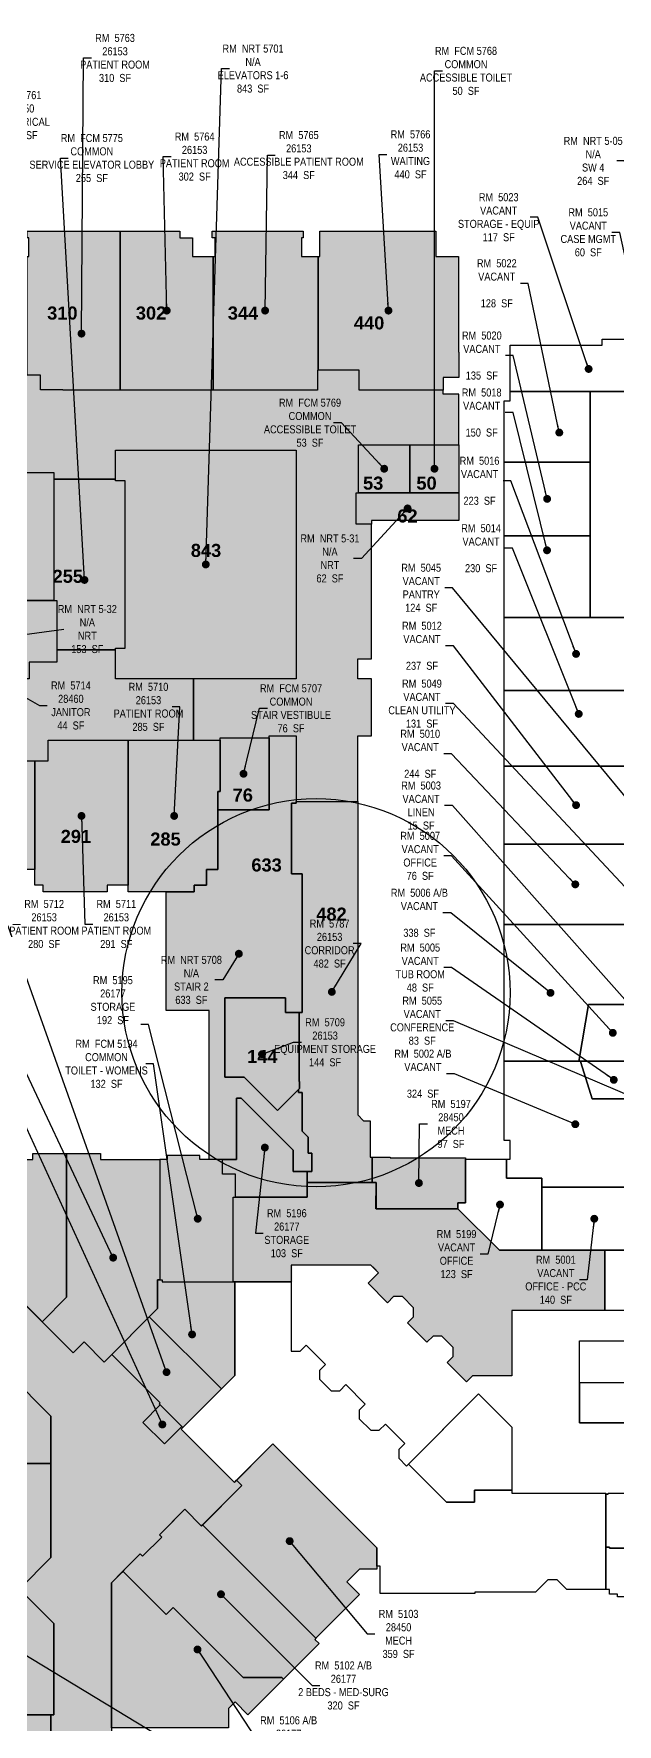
# Model space of a CAD drawing. Header units: inches. Extents: x -457 to 5277, y -65 to 4598.
# Drawn here: x 1538 to 2559, y 1638 to 4596 of the extents above; entities that cross this region are included whole.
import ezdxf

# ---------------------------------------------------------------- set-up
doc = ezdxf.new("R2010")
doc.units = ezdxf.units.IN
doc.header["$LTSCALE"] = 48
doc.header["$MEASUREMENT"] = 0
doc.layers.get('Defpoints').update_dxf_attribs({"color": 31})
for name, color, linetype in [('0-LABEL', 3, 'Continuous'), ('1-NRT', 200, 'Continuous'), ('1-NRT-PTN', 253, 'Continuous'), ('3-FCM', 190, 'Continuous'), ('3-FCM-PTN', 9, 'Continuous'), ('4-OCC', 6, 'Continuous'), ('4-OCC-PTN', 95, 'Continuous'), ('4-VACANT', 60, 'Continuous')]:
    doc.layers.add(name, color=color, linetype=linetype)
doc.styles.add('AE-101i$0$Arial_B', font='arialbd.ttf', dxfattribs={"height": 9.132806})
doc.styles.add('ArialN', font='ARIALN.TTF')
doc.dimstyles.new('AB-220', dxfattribs={"dimscale": 220, "dimtxt": 0.070312, "dimasz": 0.0625, "dimexe": 0.0625, "dimexo": 0.125, "dimgap": 0.1875, "dimtad": 0, "dimdec": 4, "dimrnd": 0.0625, "dimzin": 0, "dimdsep": 46, "dimlunit": 4, "dimtxsty": 'ArialN', "dimblk": 'ARCHTICK', "dimcen": 0.0625, "dimclrd": 256, "dimclre": 256, "dimclrt": 256, "dimadec": 0, "dimazin": 0, "dimtfac": 1, "dimtdec": 4, "dimtofl": 0, "dimtmove": 2, "dimatfit": 3, "dimldrblk": 'DOT', "dimfxl": 0, "dimfrac": 2, "dimtolj": 1, "dimtzin": 0, "dimlwd": -1, "dimlwe": -1, "dimarcsym": 0})

# ---------------------------------------------------------------- blocks, each defined once
blk = doc.blocks.new('_ArchTick')
at = {"const_width": 0.15}
blk.add_lwpolyline([(-0.5, -0.5), (0.5, 0.5)], dxfattribs=at)
blk = doc.blocks.new('_Dot')
at = {"lineweight": -2}
blk.add_line((-0.5, 0), (-1, 0), dxfattribs=at)
at = {"const_width": 0.5}
blk.add_lwpolyline([(-0.25, 0, 1), (0.25, 0, 1)], format="xyb", close=True, dxfattribs=at)

msp = doc.modelspace()

# ---------------------------------------------------------------- hatches: boundary and pattern name
at = {"layer": '1-NRT-PTN'}
h = msp.add_hatch(color=256, dxfattribs=at)
h.dxf.hatch_style = 1
h.paths.add_polyline_path([(1997.6, 3867.1), (1997.6, 3467.1), (1681.2, 3467.1), (1681.2, 3520.5), (1698.6, 3520.5), (1698.6, 3813.7), (1681.2, 3813.7), (1681.2, 3867.1)])
h = msp.add_hatch(color=256, dxfattribs=at)
h.dxf.hatch_style = 1
h.paths.add_polyline_path([(2282.5, 3792.6), (2282.5, 3743.8), (2129.7, 3743.8), (2129.7, 3737.8), (2102.8, 3737.8), (2102.8, 3792.6)])
h = msp.add_hatch(color=256, dxfattribs=at)
h.dxf.hatch_style = 1
h.paths.add_polyline_path([(1578.6, 3604.1), (1578.6, 3496.1), (1530.1, 3496.1), (1530.1, 3467.1), (1499.1, 3467.1), (1499.1, 3496.1), (1403.3, 3496.1), (1403.3, 3570.7), (1335.6, 3570.7), (1335.6, 3604.1)])
h = msp.add_hatch(color=256, dxfattribs=at)
h.dxf.hatch_style = 1
h.paths.add_polyline_path([(1872.5, 2908.8), (1872.5, 2770), (1906.5, 2770), (1964.8, 2711.7), (2001.7, 2748.6), (2001.7, 2743), (2008.1, 2743), (2008.1, 2675.8), (2018.8, 2665.1), (2018.8, 2637.1), (2024.8, 2637.1), (2024.8, 2604.8), (1992.5, 2604.8), (1992.5, 2642.1), (1901.3, 2733.3), (1893.3, 2733.3), (1893.3, 2626.2), (1845.6, 2626.2), (1845.6, 2638.2), (1845.6, 2638.2), (1845.6, 2877.3), (1845.6, 2886.8), (1769.8, 2886.8), (1769.8, 3094.3), (1818.8, 3094.3), (1818.8, 3105.7), (1840.5, 3105.7), (1840.5, 3133.2), (1860.5, 3133.2), (1860.5, 3237.7), (1950.6, 3237.7), (1950.6, 3367.1), (1997.6, 3367.1), (1997.6, 3249.6), (1989.2, 3249.6), (1989.2, 3125.6), (2008.1, 3125.6), (2008.1, 2883.3), (1979, 2883.3), (1979, 2908.8)])
at = {"layer": '3-FCM-PTN'}
h = msp.add_hatch(color=256, dxfattribs=at)
h.dxf.hatch_style = 1
edge = h.paths.add_edge_path()
edge.add_arc((865.4, 3662.1), 265.3, 346.8175, 355.9138)
edge.add_line((1130, 3643.2), (1130, 3643.2))
edge.add_line((1130, 3643.2), (1129.1, 3643.3))
edge.add_line((1129.1, 3643.3), (1129.1, 3690.8))
edge.add_line((1129.1, 3690.8), (1130, 3690.9))
edge.add_arc((844.3, 3669.4), 286.5, 4.3007, 15.1537)
edge.add_arc((830.6, 3667.1), 300.4, 14.9027, 16.1646)
edge.add_line((1119.1, 3750.7), (1119.1, 3840))
edge.add_line((1119.1, 3840), (1143.2, 3840))
edge.add_line((1143.2, 3840), (1143.2, 3859.8))
edge.add_line((1143.2, 3859.8), (1223.1, 3859.8))
edge.add_line((1223.1, 3859.8), (1223.1, 3867.1))
edge.add_line((1223.1, 3867.1), (1332.1, 3867.1))
edge.add_line((1332.1, 3867.1), (1332.1, 3862.2))
edge.add_line((1332.1, 3862.2), (1421.3, 3862.2))
edge.add_line((1421.3, 3862.2), (1421.3, 3861))
edge.add_line((1421.3, 3861), (1499.8, 3861))
edge.add_line((1499.8, 3861), (1499.8, 3828))
edge.add_line((1499.8, 3828), (1573.7, 3828))
edge.add_line((1573.7, 3828), (1573.7, 3816.1))
edge.add_line((1573.7, 3816.1), (1681.2, 3816.1))
edge.add_line((1681.2, 3816.1), (1681.2, 3867.1))
edge.add_line((1681.2, 3867.1), (1997.6, 3867.1))
edge.add_line((1997.6, 3867.1), (1997.6, 3467.1))
edge.add_line((1997.6, 3467.1), (1817.8, 3467.1))
edge.add_line((1817.8, 3467.1), (1817.8, 3359.6))
edge.add_line((1817.8, 3359.6), (1864.8, 3359.6))
edge.add_line((1864.8, 3359.6), (1864.8, 3364))
edge.add_line((1864.8, 3364), (1950.6, 3364))
edge.add_line((1950.6, 3364), (1950.6, 3367.1))
edge.add_line((1950.6, 3367.1), (1997.6, 3367.1))
edge.add_line((1997.6, 3367.1), (1997.6, 3252.6))
edge.add_line((1997.6, 3252.6), (2105.3, 3252.6))
edge.add_line((2105.3, 3252.6), (2105.3, 3367.1))
edge.add_line((2105.3, 3367.1), (2129.7, 3367.1))
edge.add_line((2129.7, 3367.1), (2129.7, 3466.8))
edge.add_line((2129.7, 3466.8), (2105.3, 3466.8))
edge.add_line((2105.3, 3466.8), (2105.3, 3502.2))
edge.add_line((2105.3, 3502.2), (2129.7, 3502.2))
edge.add_line((2129.7, 3502.2), (2129.7, 3737.8))
edge.add_line((2129.7, 3737.8), (2102.8, 3737.8))
edge.add_line((2102.8, 3737.8), (2102.8, 3792.6))
edge.add_line((2102.8, 3792.6), (2106.6, 3792.6))
edge.add_line((2106.6, 3792.6), (2106.6, 3876.6))
edge.add_line((2106.6, 3876.6), (2282.5, 3876.6))
edge.add_line((2282.5, 3876.6), (2282.5, 3965.1))
edge.add_line((2282.5, 3965.1), (2254.6, 3965.1))
edge.add_line((2254.6, 3965.1), (2254.6, 3972.3))
edge.add_line((2254.6, 3972.3), (2107.7, 3972.3))
edge.add_line((2107.7, 3972.3), (2107.7, 4007))
edge.add_line((2107.7, 4007), (2035.2, 4007))
edge.add_line((2035.2, 4007), (2035.2, 3972.3))
edge.add_line((2035.2, 3972.3), (1626.2, 3972.3))
edge.add_line((1626.2, 3972.3), (1589.5, 3972.3))
edge.add_line((1589.5, 3972.3), (1589.5, 3972.6))
edge.add_line((1589.5, 3972.6), (1550, 3972.6))
edge.add_line((1550, 3972.6), (1550, 3998.1))
edge.add_line((1550, 3998.1), (1508.5, 3998.1))
edge.add_line((1508.5, 3998.1), (1508.5, 3972.6))
edge.add_line((1508.5, 3972.6), (1299.3, 3972.6))
edge.add_line((1299.3, 3972.6), (1224, 3972.6))
edge.add_line((1224, 3972.6), (1224, 4008.6))
edge.add_line((1224, 4008.6), (1177.3, 4008.6))
edge.add_line((1177.3, 4008.6), (1177.3, 3972.6))
edge.add_line((1177.3, 3972.6), (1137.8, 3972.6))
edge.add_line((1137.8, 3972.6), (1137.8, 3972.3))
edge.add_line((1137.8, 3972.3), (937.5, 3972.3))
edge.add_line((937.5, 3972.3), (937.5, 3972.6))
edge.add_line((937.5, 3972.6), (828.5, 3972.6))
edge.add_line((828.5, 3972.6), (796, 3966.8))
edge.add_line((796, 3966.8), (794.2, 3966.5))
edge.add_line((794.2, 3966.5), (794.4, 3965.4))
edge.add_line((794.4, 3965.4), (790.4, 3964.6))
edge.add_line((790.4, 3964.6), (739.9, 3954.5))
edge.add_line((739.9, 3954.5), (737, 3953.9))
edge.add_line((737, 3953.9), (734, 3953.2))
edge.add_line((734, 3953.2), (731, 3952.4))
edge.add_line((731, 3952.4), (727.7, 3951.4))
edge.add_line((727.7, 3951.4), (678.8, 3936.8))
edge.add_line((678.8, 3936.8), (674.8, 3935.6))
edge.add_line((674.8, 3935.6), (674.4, 3936.8))
edge.add_line((674.4, 3936.8), (670.8, 3936))
edge.add_line((670.8, 3936), (663.8, 3932.6))
edge.add_arc((-3126.9, 11874.6), 8800.2, 295.37872, 295.5149, ccw=False)
edge.add_line((644.9, 3923.6), (639, 3920.8))
edge.add_arc((898.8, 3296.6), 676.1, 112.5939, 115.9887)
edge.add_line((602.5, 3904.3), (651.6, 3803.3))
edge.add_arc((811.9, 3474.7), 365.6, 115.62, 116.0015, ccw=False)
edge.add_arc((896.6, 3301.1), 558.7, 110.3623, 115.7517, ccw=False)
edge.add_line((702.2, 3824.9), (701.7, 3826.1))
edge.add_line((701.7, 3826.1), (705.4, 3827.3))
edge.add_line((705.4, 3827.3), (742.5, 3839.3))
edge.add_line((742.5, 3839.3), (746.2, 3840.5))
edge.add_line((746.2, 3840.5), (750.7, 3840.4))
edge.add_arc((909.1, 3250.8), 610.6, 100.7421, 105.0366, ccw=False)
edge.add_line((795.3, 3850.6), (793.7, 3857.7))
edge.add_arc((829.2, 3664.7), 196.1, 43.5973, 100.4107, ccw=False)
edge.add_arc((829.3, 3664.9), 196, 28.9694, 43.591, ccw=False)
edge.add_arc((802.6, 3647.9), 227.6, 13.066, 29.4666, ccw=False)
edge.add_line((1024.3, 3699.3), (1026.9, 3666))
edge.add_line((1026.9, 3666), (1023.9, 3632.8))
edge.add_line((1023.9, 3632.8), (1015.3, 3600.5))
edge.add_line((1015.3, 3600.5), (1001.4, 3570.2))
edge.add_line((1001.4, 3570.2), (982.5, 3542.7))
edge.add_line((982.5, 3542.7), (959.3, 3518.8))
edge.add_line((959.3, 3518.8), (932.3, 3499.1))
edge.add_line((932.3, 3499.1), (902.4, 3484.3))
edge.add_line((902.4, 3484.3), (870, 3474.6))
edge.add_line((870, 3474.6), (870, 3477.8))
edge.add_line((870, 3477.8), (866.3, 3477.8))
edge.add_line((866.3, 3477.8), (866.3, 3359.8))
edge.add_line((866.3, 3359.8), (880.1, 3359.8))
edge.add_line((880.1, 3359.8), (880.1, 3353.2))
edge.add_line((880.1, 3353.2), (920.5, 3353.2))
edge.add_line((920.5, 3353.2), (920.5, 3359.8))
edge.add_line((920.5, 3359.8), (1156.2, 3359.8))
edge.add_line((1156.2, 3359.8), (1156.2, 3359.6))
edge.add_line((1156.2, 3359.6), (1191.2, 3359.6))
edge.add_line((1191.2, 3359.6), (1191.2, 3323.6))
edge.add_line((1191.2, 3323.6), (1237.8, 3323.6))
edge.add_line((1237.8, 3323.6), (1237.8, 3359.6))
edge.add_line((1237.8, 3359.6), (1277.3, 3359.6))
edge.add_line((1277.3, 3359.6), (1277.3, 3359.8))
edge.add_line((1277.3, 3359.8), (1477.4, 3359.8))
edge.add_line((1477.4, 3359.8), (1477.4, 3359.6))
edge.add_line((1477.4, 3359.6), (1516.9, 3359.6))
edge.add_line((1516.9, 3359.6), (1516.9, 3323.6))
edge.add_line((1516.9, 3323.6), (1563.5, 3323.6))
edge.add_line((1563.5, 3323.6), (1563.5, 3359.6))
edge.add_line((1563.5, 3359.6), (1603, 3359.6))
edge.add_line((1603, 3359.6), (1603, 3359.8))
edge.add_line((1603, 3359.8), (1817.8, 3359.6))
edge.add_line((1817.8, 3359.6), (1817.8, 3467.1))
edge.add_line((1817.8, 3467.1), (1681.2, 3467.1))
edge.add_line((1681.2, 3467.1), (1681.2, 3518))
edge.add_line((1681.2, 3518), (1578.6, 3518))
edge.add_line((1578.6, 3518), (1578.6, 3496.1))
edge.add_line((1578.6, 3496.1), (1530.1, 3496.1))
edge.add_line((1530.1, 3496.1), (1530.1, 3467.1))
edge.add_line((1530.1, 3467.1), (1499.1, 3467.1))
edge.add_line((1499.1, 3467.1), (1499.1, 3496.1))
edge.add_line((1499.1, 3496.1), (1403.3, 3496.1))
edge.add_line((1403.3, 3496.1), (1403.3, 3472.2))
edge.add_line((1403.3, 3472.2), (1339.3, 3472.2))
edge.add_line((1339.3, 3472.2), (1257, 3472.2))
edge.add_line((1257, 3472.2), (1257, 3474.3))
edge.add_line((1257, 3474.3), (1143.1, 3474.3))
edge.add_line((1143.1, 3474.3), (1143.1, 3498.3))
edge.add_line((1143.1, 3498.3), (1092.1, 3521.2))
edge.add_arc((866.8, 3656.1), 262.6, 329.082, 348.0237)
h = msp.add_hatch(color=256, dxfattribs=at)
h.dxf.hatch_style = 1
h.paths.add_polyline_path([(2282.5, 3876.6), (2282.5, 3792.6), (2196.7, 3792.6), (2196.7, 3876.6)])
h.paths.add_polyline_path([(2196.7, 3876.6), (2196.7, 3792.6), (2106.6, 3792.6), (2106.6, 3876.6)])
h = msp.add_hatch(color=256, dxfattribs=at)
h.dxf.hatch_style = 1
h.paths.add_polyline_path([(1681.2, 3816.1), (1573.7, 3816.1), (1573.7, 3604.1), (1578.6, 3604.1), (1578.6, 3518), (1681.2, 3518), (1681.2, 3520.5), (1698.6, 3520.5), (1698.6, 3813.7), (1681.2, 3813.7)])
h = msp.add_hatch(color=256, dxfattribs=at)
h.dxf.hatch_style = 1
h.paths.add_polyline_path([(1950.6, 3364), (1950.6, 3237.7), (1860.5, 3237.7), (1860.5, 3270), (1864.8, 3270), (1864.8, 3364)])
for points in [[(2128.3, 2441.3), (1990.7, 2440.9), (1990.7, 2411.8), (1887.6, 2411.8), (1887.6, 2560.3), (2016.8, 2560.3), (2016.8, 2585.8), (2133.8, 2585.8), (2137.3, 2585.8), (2137.3, 2539.8), (2143.6, 2539.8), (2280.8, 2539.8), (2353.3, 2467.4), (2537.6, 2467.4), (2537.6, 2362), (2375.1, 2362), (2375.1, 2247.5), (2306.4, 2247.5), (2295.8, 2236.9), (2261.8, 2270.8), (2272.4, 2281.4), (2272.4, 2297.2), (2252.8, 2316.8), (2237.1, 2316.8), (2226.5, 2306.2), (2192.5, 2340.1), (2203.1, 2350.7), (2203.1, 2366.4), (2183.6, 2386), (2167.8, 2386), (2157.2, 2375.4), (2123.3, 2409.4), (2141.7, 2427.9), (2135.1, 2434.5)], [(1890.1, 2412), (1890.1, 2247.8), (1866.9, 2224.5), (1740.6, 2350.8), (1755.1, 2365.3), (1755.1, 2415.2), (1762.9, 2415.2), (1762.9, 2412)], [(1740.6, 2350.8), (1866.9, 2224.5), (1799.3, 2156.9), (1757.9, 2198.3), (1759.6, 2200.1), (1674.7, 2285)]]:
    msp.add_hatch(color=256, dxfattribs=at).paths.add_polyline_path(points)
at = {"layer": '4-OCC-PTN'}
h = msp.add_hatch(color=163, dxfattribs=at)
h.dxf.hatch_style = 1
h.paths.add_polyline_path([(1689.6, 4250.3), (1689.6, 3972.3), (1589.5, 3972.3), (1589.5, 3972.6), (1550, 3972.6), (1550, 3998.1), (1526.6, 3998.1), (1526.6, 4206), (1529.7, 4206), (1529.7, 4238.5), (1526.6, 4238.5), (1526.6, 4250.3)])
h = msp.add_hatch(color=163, dxfattribs=at)
h.dxf.hatch_style = 1
h.paths.add_polyline_path([(1852.6, 3972.3), (1689.6, 3972.3), (1689.6, 4250.3), (1794.1, 4250.3), (1794.1, 4238.6), (1816, 4238.6), (1816, 4206), (1852.6, 4206)])
h = msp.add_hatch(color=163, dxfattribs=at)
h.dxf.hatch_style = 1
h.paths.add_polyline_path([(2035.8, 4206), (2035.8, 4007), (2035.2, 4007), (2035.2, 3972.3), (1855.7, 3972.3), (1852.6, 3972.3), (1852.6, 4206), (1855.7, 4206), (1855.7, 4238.5), (1850.6, 4238.5), (1850.6, 4250.3), (2010.1, 4250.3), (2010.1, 4238.5), (2007, 4238.5), (2007, 4206)])
h = msp.add_hatch(color=163, dxfattribs=at)
h.dxf.hatch_style = 1
h.paths.add_polyline_path([(2281.6, 4205.7), (2281.6, 4038.6), (2282.5, 4038.6), (2282.5, 3994.1), (2254.6, 3994.1), (2254.6, 3972.3), (2107.7, 3972.3), (2107.7, 4007), (2035.8, 4007), (2035.8, 4206), (2038.8, 4206), (2038.8, 4250.3), (2242.1, 4250.3), (2242.1, 4205.7)])
h = msp.add_hatch(color=55, dxfattribs=at)
h.dxf.hatch_style = 1
h.paths.add_polyline_path([(1573.7, 3828), (1573.7, 3604.1), (1426, 3604.1), (1426, 3861), (1499.8, 3861), (1499.8, 3828)])
h = msp.add_hatch(color=163, dxfattribs=at)
h.dxf.hatch_style = 1
h.paths.add_polyline_path([(1516.9, 3359.6), (1516.9, 3323.6), (1540.2, 3323.6), (1540.2, 3133.2), (1496.2, 3133.2), (1496.2, 3094.3), (1387.9, 3094.3), (1387.9, 3105.7), (1378.1, 3105.7), (1378.1, 3359.8), (1477.4, 3359.8), (1477.4, 3359.6)])
h = msp.add_hatch(color=163, dxfattribs=at)
h.dxf.hatch_style = 1
h.paths.add_polyline_path([(1703.5, 3359.8), (1703.5, 3105.7), (1666.7, 3105.7), (1666.7, 3094.3), (1554.7, 3094.3), (1554.7, 3105.7), (1540.2, 3105.7), (1540.2, 3323.6), (1563.5, 3323.6), (1563.5, 3359.6), (1603, 3359.6), (1603, 3359.8), (1639.8, 3359.8)])
h = msp.add_hatch(color=163, dxfattribs=at)
h.dxf.hatch_style = 1
h.paths.add_polyline_path([(1864.8, 3359.6), (1864.8, 3270), (1860.5, 3270), (1860.5, 3133.2), (1840.5, 3133.2), (1840.5, 3105.7), (1818.8, 3105.7), (1818.8, 3094.3), (1703.5, 3094.3), (1703.5, 3359.8), (1767, 3359.8), (1767, 3359.6), (1808.2, 3359.6)])
h = msp.add_hatch(color=163, dxfattribs=at)
h.dxf.hatch_style = 1
h.paths.add_polyline_path([(1989.2, 3249.6), (1997.6, 3249.6), (1997.6, 3252.6), (2105.3, 3252.6), (2105.6, 2704), (2115.7, 2693.6), (2127.3, 2693.6), (2127.3, 2629.8), (2130.7, 2629.8), (2130.7, 2585.8), (2024.8, 2585.8), (2016.8, 2585.8), (2016.8, 2604.8), (2024.8, 2604.8), (2024.8, 2637.1), (2018.8, 2637.1), (2018.8, 2665.1), (2008.1, 2675.8), (2008.1, 2743), (2001.7, 2743), (2001.7, 2748.6), (2003.2, 2750.1), (2003.2, 2762.7), (2003, 2762.7), (2003, 2883.3), (2008.1, 2883.3), (2008.1, 3125.6), (1989.2, 3125.6)])
h = msp.add_hatch(color=163, dxfattribs=at)
h.dxf.hatch_style = 1
h.paths.add_polyline_path([(1979, 2908.8), (1979, 2883.3), (2003, 2883.3), (2003, 2762.7), (2003.2, 2762.7), (2003.2, 2750.1), (1964.8, 2711.7), (1906.5, 2770), (1872.5, 2770), (1872.5, 2908.8)])
h = msp.add_hatch(color=105, dxfattribs=at)
h.dxf.hatch_style = 1
h.paths.add_polyline_path([(1893.3, 2733.3), (1901.3, 2733.3), (1992.5, 2642.1), (1992.5, 2604.8), (2016.8, 2604.8), (2016.8, 2560.3), (1891.7, 2560.3), (1891.7, 2600.4), (1868.9, 2600.4), (1868.9, 2626.2), (1893.3, 2626.2)])
for color, points in [(105, [(1595.9, 2636.7), (1595.9, 2385.1), (1553, 2342.2), (1495.8, 2399.4), (1494.1, 2397.6), (1457.7, 2434), (1457.7, 2626.2), (1536.6, 2626.2), (1536.6, 2636.7)]), (105, [(1759, 2626.2), (1759, 2415.2), (1755.1, 2415.2), (1755.1, 2365.3), (1661.4, 2271.6), (1626.3, 2306.7), (1607.4, 2287.8), (1553, 2342.2), (1595.9, 2385.1), (1595.9, 2636.7), (1655.2, 2636.7), (1655.2, 2626.2)]), (105, [(1078.9, 1669.8), (1056.4, 1692.3), (992.4, 1628.3), (988.7, 1624.6), (924.8, 1560.7), (957.2, 1528.4), (882.2, 1453.4), (797.6, 1538.1), (600.2, 1538.1), (538, 1475.9), (531.2, 1482.7), (497.3, 1516.6), (489.9, 1509.2), (469.5, 1529.6), (476.9, 1537), (470.8, 1543.1), (303.1, 1543.1), (303.1, 1644.1), (737.3, 1644.1), (737.3, 1682.3), (780.1, 1725.1), (783.9, 1728.8), (804.5, 1708.1), (808.1, 1711.6), (842, 1745.6), (906.9, 1810.4), (910.6, 1814.1), (975.5, 1879), (1495.8, 2399.4), (1607.4, 2287.8), (1626.3, 2306.7), (1661.4, 2271.6), (1674.7, 2285), (1759.6, 2200.1), (1757.9, 2198.3), (1759.7, 2196.5), (1729.2, 2166), (1767, 2128.2), (1797.5, 2158.7), (1799.3, 2156.9), (1796.4, 2154), (1889.4, 2061), (1893.1, 2064.7), (1902.5, 2055.3), (1831.9, 1984.7), (1802.7, 2014), (1765.2, 1976.5), (1758.2, 1969.5), (1762.5, 1965.3), (1728.9, 1931.7), (1724.6, 1935.9), (1720.7, 1932), (1696.2, 1907.5), (1692.3, 1903.6), (1674.3, 1885.5), (1674.3, 1486.9), (1568.3, 1486.9), (1568.3, 1581.9), (1568.3, 1654.5), (1573.3, 1654.5), (1573.3, 1814.3), (1516.7, 1870.8), (1513.2, 1874.4), (1568.3, 1929.5), (1568.3, 2177.1), (1495.8, 2249.5), (1492.3, 2245.9), (1458.4, 2212), (1423.9, 2177.5), (1414.2, 2167.8), (1365.9, 2119.5), (1332, 2085.6), (1321.2, 2074.8), (1287.2, 2040.9), (1271.7, 2025.3), (1230, 1983.6), (1235, 1978.6), (1211.6, 1955.3), (1225, 1941.9), (1180.9, 1897.9), (1162.6, 1916.2), (1044.7, 1798.3), (1126.1, 1717), (1122.6, 1713.4)]), (246, [(1495.8, 2249.5), (1568.3, 2177.1), (1568.3, 2094), (1491.7, 2094), (1416, 2169.7)]), (201, [(1767, 2128.2), (1729.2, 2166), (1759.7, 2196.5), (1797.5, 2158.7)]), (55, [(2138.6, 1920.1), (2138.6, 1914.4), (2138.6, 1909.3), (2108.3, 1909.3), (2086.1, 1887.1), (2108.6, 1864.6), (2032.2, 1788.2), (1833.8, 1986.6), (1902.5, 2055.3), (1893.1, 2064.7), (1956.8, 2128.4), (2138.6, 1946.6), (2138.6, 1935.7)]), (105, [(1491.7, 2094), (1568.3, 2094), (1568.3, 1929.5), (1513.2, 1874.4), (1515, 1872.6), (1478.9, 1836.5), (1436.7, 1878.7), (1422.5, 1864.6), (1350.3, 1936.8), (1410.4, 1996.4), (1491.7, 2077.7)]), (105, [(1975.5, 1716.7), (1972.3, 1719.9), (1904.6, 1719.9), (1782.1, 1842.4), (1769.8, 1830), (1694.2, 1905.5), (1724.6, 1935.9), (1728.9, 1931.7), (1762.5, 1965.3), (1758.2, 1969.5), (1802.7, 2014), (1831.9, 1984.7), (1833.8, 1986.6), (2032.2, 1788.2), (2030.3, 1786.4), (2037.7, 1778.9)]), (105, [(1879.3, 1631.8), (1674.3, 1631.8), (1674.3, 1885.5), (1694.2, 1905.5), (1769.8, 1830), (1782.1, 1842.4), (1904.6, 1719.9), (1972.3, 1719.9), (1975.5, 1716.7), (1913.2, 1654.4), (1890.6, 1676.9), (1879.3, 1665.6)]), (105, [(1478.9, 1836.5), (1515, 1872.6), (1573.3, 1814.3), (1573.3, 1654.5), (1460.4, 1654.5), (1460.4, 1758.3), (1478.9, 1758.3)])]:
    msp.add_hatch(color=color, dxfattribs=at).paths.add_polyline_path(points)
h = msp.add_hatch(color=105, dxfattribs=at)
h.dxf.hatch_style = 1
h.paths.add_polyline_path([(1891.7, 2560.3), (1891.7, 2600.4), (1868.9, 2600.4), (1868.9, 2626.2), (1828.8, 2626.2), (1828.8, 2632.7), (1771.9, 2632.7), (1771.9, 2626.2), (1759, 2626.2), (1759, 2415.2), (1762.9, 2415.2), (1762.9, 2412), (1887.6, 2412), (1887.6, 2415.1), (1887.6, 2415.2), (1887.6, 2526.9), (1887.6, 2526.9), (1887.6, 2560.3)])
h = msp.add_hatch(color=55, dxfattribs=at)
h.dxf.hatch_style = 1
h.paths.add_polyline_path([(2130.7, 2629.8), (2162.3, 2629.8), (2162.3, 2628.8), (2294, 2628.8), (2294, 2549.9), (2280.8, 2549.9), (2280.8, 2539.8), (2137.2, 2539.8), (2137.3, 2585.8), (2130.7, 2585.8)])
h = msp.add_hatch(color=105, dxfattribs=at)
edge = h.paths.add_edge_path()
edge.add_line((1568.3, 1654.5), (1568.3, 1581.9))
edge.add_line((1568.3, 1581.9), (1449.1, 1581.9))
edge.add_line((1449.1, 1581.9), (1431.8, 1564.5))
edge.add_line((1431.8, 1564.5), (1431.8, 1508.3))
edge.add_line((1431.8, 1508.3), (1453.4, 1486.7))
edge.add_line((1453.4, 1486.7), (1412, 1445.3))
edge.add_line((1412, 1445.3), (1421.5, 1435.8))
edge.add_line((1421.5, 1435.8), (1366.6, 1380.9))
edge.add_line((1366.6, 1380.9), (1338.8, 1408.7))
edge.add_line((1338.8, 1408.7), (1340.7, 1410.6))
edge.add_line((1340.7, 1410.6), (1330, 1421.2))
edge.add_line((1330, 1421.2), (1328.1, 1419.4))
edge.add_line((1328.1, 1419.4), (1292.5, 1455))
edge.add_line((1292.5, 1455), (1292.5, 1559.3))
edge.add_line((1292.5, 1559.3), (1332.6, 1559.2))
edge.add_arc((1312.8, 1645.5), 88.6, 282.9644, 437.0356)
edge.add_line((1332.6, 1731.8), (1292.5, 1731.7))
edge.add_arc((1312.8, 1645.5), 88.6, 103.2198, 256.7802)
edge.add_line((1292.5, 1559.3), (1292.5, 1455))
edge.add_line((1292.5, 1455), (1289, 1458.5))
edge.add_line((1289, 1458.5), (1261, 1430.6))
edge.add_line((1261, 1430.6), (1126.4, 1565.3))
edge.add_line((1126.4, 1565.3), (1154.9, 1593.8))
edge.add_line((1154.9, 1593.8), (1117, 1631.6))
edge.add_line((1117, 1631.6), (1118.9, 1633.5))
edge.add_line((1118.9, 1633.5), (1101.9, 1650.4))
edge.add_line((1101.9, 1650.4), (1100.1, 1648.6))
edge.add_line((1100.1, 1648.6), (1078.9, 1669.8))
edge.add_line((1078.9, 1669.8), (1126.1, 1717))
edge.add_line((1126.1, 1717), (1348.7, 1938.4))
edge.add_line((1348.7, 1938.4), (1422.5, 1864.6))
edge.add_line((1422.5, 1864.6), (1436.7, 1878.7))
edge.add_line((1436.7, 1878.7), (1478.9, 1836.5))
edge.add_line((1478.9, 1836.5), (1478.9, 1758.3))
edge.add_line((1478.9, 1758.3), (1460.4, 1758.3))
edge.add_line((1460.4, 1758.3), (1460.4, 1654.5))
edge.add_line((1460.4, 1654.5), (1568.3, 1654.5))

# ---------------------------------------------------------------- linework, layer by layer
at = {"layer": '1-NRT'}
for points in [[(1997.6, 3867.1), (1997.6, 3467.1), (1681.2, 3467.1), (1681.2, 3520.5), (1698.6, 3520.5), (1698.6, 3813.7), (1681.2, 3813.7), (1681.2, 3867.1)], [(2282.5, 3792.6), (2282.5, 3743.8), (2129.7, 3743.8), (2129.7, 3737.8), (2102.8, 3737.8), (2102.8, 3792.6)], [(1578.6, 3604.1), (1578.6, 3496.1), (1530.1, 3496.1), (1530.1, 3467.1), (1499.1, 3467.1), (1499.1, 3496.1), (1403.3, 3496.1), (1403.3, 3570.7), (1335.6, 3570.7), (1335.6, 3604.1)], [(1872.5, 2908.8), (1872.5, 2770), (1906.5, 2770), (1964.8, 2711.7), (2001.7, 2748.6), (2001.7, 2743), (2008.1, 2743), (2008.1, 2675.8), (2018.8, 2665.1), (2018.8, 2637.1), (2024.8, 2637.1), (2024.8, 2604.8), (1992.5, 2604.8), (1992.5, 2642.1), (1901.3, 2733.3), (1893.3, 2733.3), (1893.3, 2626.2), (1845.6, 2626.2), (1845.6, 2638.2), (1845.6, 2638.2), (1845.6, 2877.3), (1845.6, 2886.8), (1769.8, 2886.8), (1769.8, 3094.3), (1818.8, 3094.3), (1818.8, 3105.7), (1840.5, 3105.7), (1840.5, 3133.2), (1860.5, 3133.2), (1860.5, 3237.7), (1950.6, 3237.7), (1950.6, 3367.1), (1997.6, 3367.1), (1997.6, 3249.6), (1989.2, 3249.6), (1989.2, 3125.6), (2008.1, 3125.6), (2008.1, 2883.3), (1979, 2883.3), (1979, 2908.8)]]:
    msp.add_lwpolyline(points, close=True, dxfattribs=at)
for points in [[(2581.3, 2361.9), (2540.9, 2361.9), (2540.9, 2362), (2375.1, 2362), (2375.1, 2247.5), (2306.4, 2247.5), (2295.8, 2236.9), (2261.8, 2270.8), (2272.4, 2281.4), (2272.4, 2297.2), (2252.8, 2316.8), (2237.1, 2316.8), (2226.5, 2306.2), (2192.5, 2340.1), (2203.1, 2350.7), (2203.1, 2366.4), (2183.6, 2386), (2167.8, 2386), (2157.2, 2375.4), (2123.3, 2409.4), (2141.7, 2427.9), (2128.3, 2441.3), (1988.6, 2441.3), (1988.6, 2290.7), (2004.6, 2290.7), (2015.2, 2301.3), (2049.2, 2267.4), (2038.6, 2256.8), (2038.6, 2241.8), (2058.9, 2221.4), (2073.9, 2221.4), (2084.5, 2232.1), (2118.4, 2198.1), (2107.8, 2187.5), (2107.8, 2172.5), (2128.1, 2152.3), (2143.1, 2152.3), (2153.7, 2162.9), (2187.6, 2128.9), (2177, 2118.3), (2177, 2103.3), (2190.7, 2089.6), (2316.9, 2215.7), (2375.1, 2157.5), (2375.1, 2042.3), (2539.7, 2042.3), (2539.7, 2040.7), (2543.7, 2040.7), (2543.7, 2042.1), (2573.8, 2042.1)], [(2597.2, 2165), (2493.4, 2165), (2493.4, 2308.8), (2581.3, 2308.8)], [(2580.5, 1946.1), (2580.5, 1860.8), (2560.2, 1860.9), (2560.2, 1865.3), (2545.7, 1865.3), (2545.7, 1873.7), (2539.7, 1873.7), (2539.7, 1947.7), (2545.7, 1947.7), (2545.7, 1946.1), (2580.5, 1946.1)]]:
    msp.add_lwpolyline(points, dxfattribs=at)
at = {"layer": '3-FCM'}
for points in [[(1499.8, 3828), (1573.7, 3828), (1573.7, 3816.1), (1681.2, 3816.1), (1681.2, 3867.1), (1997.6, 3867.1), (1997.6, 3467.1), (1817.8, 3467.1), (1817.8, 3359.6), (1864.8, 3359.6), (1864.8, 3364), (1950.6, 3364), (1950.6, 3367.1), (1997.6, 3367.1), (1997.6, 3252.6), (2105.3, 3252.6), (2105.3, 3367.1), (2129.7, 3367.1), (2129.7, 3466.8), (2105.3, 3466.8), (2105.3, 3502.2), (2129.7, 3502.2), (2129.7, 3737.8), (2102.8, 3737.8), (2102.8, 3792.6), (2106.6, 3792.6), (2106.6, 3876.6), (2282.5, 3876.6), (2282.5, 3965.1), (2254.6, 3965.1), (2254.6, 3972.3), (2107.7, 3972.3), (2107.7, 4007), (2035.2, 4007), (2035.2, 3972.3), (1626.2, 3972.3), (1589.5, 3972.3), (1589.5, 3972.6), (1550, 3972.6), (1550, 3998.1), (1508.5, 3998.1)], [(1516.9, 3323.6), (1563.5, 3323.6), (1563.5, 3359.6), (1603, 3359.6), (1603, 3359.8), (1817.8, 3359.6), (1817.8, 3467.1), (1681.2, 3467.1), (1681.2, 3518), (1578.6, 3518), (1578.6, 3496.1), (1530.1, 3496.1)], [(2581.3, 2361.9), (2540.9, 2361.9), (2540.9, 2362), (2537.6, 2362), (2537.6, 2467.4), (2610.9, 2467.4)], [(2580.5, 1946.1), (2545.7, 1946.1), (2545.7, 1947.7), (2539.7, 1947.7), (2539.7, 2040.7), (2543.7, 2040.7), (2543.7, 2042.1), (2573.8, 2042.1)]]:
    msp.add_lwpolyline(points, dxfattribs=at)
for points in [[(2196.7, 3876.6), (2196.7, 3792.6), (2106.6, 3792.6), (2106.6, 3876.6)], [(2282.5, 3876.6), (2282.5, 3792.6), (2196.7, 3792.6), (2196.7, 3876.6)], [(1681.2, 3816.1), (1573.7, 3816.1), (1573.7, 3604.1), (1578.6, 3604.1), (1578.6, 3518), (1681.2, 3518), (1681.2, 3520.5), (1698.6, 3520.5), (1698.6, 3813.7), (1681.2, 3813.7)], [(1950.6, 3364), (1950.6, 3237.7), (1860.5, 3237.7), (1860.5, 3270), (1864.8, 3270), (1864.8, 3364)], [(2128.3, 2441.3), (1988.6, 2441.3), (1988.6, 2412.2), (1887.6, 2412.2), (1887.6, 2560.3), (2016.8, 2560.3), (2016.8, 2585.8), (2133.8, 2585.8), (2133.8, 2585.8), (2137.3, 2585.8), (2137.3, 2539.8), (2141.5, 2539.8), (2280.8, 2539.8), (2353.3, 2467.4), (2537.6, 2467.4), (2537.6, 2362), (2375.1, 2362), (2375.1, 2247.5), (2306.4, 2247.5), (2295.8, 2236.9), (2261.8, 2270.8), (2272.4, 2281.4), (2272.4, 2297.2), (2252.8, 2316.8), (2237.1, 2316.8), (2226.5, 2306.2), (2192.5, 2340.1), (2203.1, 2350.7), (2203.1, 2366.4), (2183.6, 2386), (2167.8, 2386), (2157.2, 2375.4), (2123.3, 2409.4), (2141.7, 2427.9), (2133.9, 2435.7)], [(1890.1, 2412), (1890.1, 2247.8), (1866.9, 2224.5), (1740.6, 2350.8), (1755.1, 2365.3), (1755.1, 2415.2), (1762.9, 2415.2), (1762.9, 2412)], [(1796.4, 2154), (1890.1, 2247.8), (1890.1, 2412.2), (1892.8, 2412.2), (1892.8, 2412.2), (1892.8, 2412.2), (1892.8, 2412.2), (1988.6, 2412.2), (1988.6, 2412.2), (1988.6, 2412.2), (1988.6, 2412.2), (1988.6, 2412.2), (1988.6, 2290.7), (2004.6, 2290.7), (2015.2, 2301.3), (2049.2, 2267.4), (2038.6, 2256.8), (2038.6, 2241.8), (2058.9, 2221.4), (2073.9, 2221.4), (2084.5, 2232.1), (2118.4, 2198.1), (2107.8, 2187.5), (2107.8, 2172.5), (2128.1, 2152.3), (2143.1, 2152.3), (2153.7, 2162.9), (2187.6, 2128.9), (2177, 2118.3), (2177, 2103.3), (2190.7, 2089.6), (2194.3, 2093.1), (2260.7, 2026.7), (2309.6, 2026.7), (2309.6, 2047.3), (2375.1, 2047.3), (2375.1, 2042.3), (2539.7, 2042.3), (2539.7, 1920.7), (2539.7, 1920.7), (2539.7, 1873.7), (2471.2, 1873.7), (2454.3, 1890.7), (2438.3, 1890.7), (2416.3, 1868.8), (2310.3, 1868.8), (2310.3, 1866.8), (2144.3, 1866.8), (2144.3, 1914.4), (2138.6, 1914.4), (2138.6, 1940.7), (2138.6, 1946.6), (1956.8, 2128.4), (1946.9, 2118.5), (1889.4, 2061)], [(1740.6, 2350.8), (1866.9, 2224.5), (1799.3, 2156.9), (1757.9, 2198.3), (1759.6, 2200.1), (1674.7, 2285)]]:
    msp.add_lwpolyline(points, close=True, dxfattribs=at)
at = {"layer": '4-OCC'}
for points in [[(1689.6, 4250.3), (1689.6, 3972.3), (1589.5, 3972.3), (1589.5, 3972.6), (1550, 3972.6), (1550, 3998.1), (1526.6, 3998.1), (1526.6, 4206), (1529.7, 4206), (1529.7, 4238.5), (1526.6, 4238.5), (1526.6, 4250.3)], [(1852.6, 3972.3), (1689.6, 3972.3), (1689.6, 4250.3), (1794.1, 4250.3), (1794.1, 4238.6), (1816, 4238.6), (1816, 4206), (1852.6, 4206)], [(2035.8, 4206), (2035.8, 4007), (2035.2, 4007), (2035.2, 3972.3), (1855.7, 3972.3), (1852.6, 3972.3), (1852.6, 4206), (1855.7, 4206), (1855.7, 4238.5), (1850.6, 4238.5), (1850.6, 4250.3), (2010.1, 4250.3), (2010.1, 4238.5), (2007, 4238.5), (2007, 4206)], [(2281.6, 4205.7), (2281.6, 4038.6), (2282.5, 4038.6), (2282.5, 3994.1), (2254.6, 3994.1), (2254.6, 3972.3), (2107.7, 3972.3), (2107.7, 4007), (2035.8, 4007), (2035.8, 4206), (2038.8, 4206), (2038.8, 4250.3), (2242.1, 4250.3), (2242.1, 4205.7)], [(1573.7, 3828), (1573.7, 3604.1), (1426, 3604.1), (1426, 3861), (1499.8, 3861), (1499.8, 3828)], [(1516.9, 3359.6), (1516.9, 3323.6), (1540.2, 3323.6), (1540.2, 3133.2), (1496.2, 3133.2), (1496.2, 3094.3), (1387.9, 3094.3), (1387.9, 3105.7), (1378.1, 3105.7), (1378.1, 3359.8), (1477.4, 3359.8), (1477.4, 3359.6)], [(1703.5, 3359.8), (1703.5, 3105.7), (1666.7, 3105.7), (1666.7, 3094.3), (1554.7, 3094.3), (1554.7, 3105.7), (1540.2, 3105.7), (1540.2, 3323.6), (1563.5, 3323.6), (1563.5, 3359.6), (1603, 3359.6), (1603, 3359.8), (1639.8, 3359.8)], [(1864.8, 3359.6), (1864.8, 3270), (1860.5, 3270), (1860.5, 3133.2), (1840.5, 3133.2), (1840.5, 3105.7), (1818.8, 3105.7), (1818.8, 3094.3), (1703.5, 3094.3), (1703.5, 3359.8), (1767, 3359.8), (1767, 3359.6), (1808.2, 3359.6)], [(1989.2, 3249.6), (1997.6, 3249.6), (1997.6, 3252.6), (2105.3, 3252.6), (2105.6, 2704), (2115.7, 2693.6), (2127.3, 2693.6), (2127.3, 2629.8), (2130.7, 2629.8), (2130.7, 2585.8), (2024.8, 2585.8), (2016.8, 2585.8), (2016.8, 2604.8), (2024.8, 2604.8), (2024.8, 2637.1), (2018.8, 2637.1), (2018.8, 2665.1), (2008.1, 2675.8), (2008.1, 2743), (2001.7, 2743), (2001.7, 2748.6), (2003.2, 2750.1), (2003.2, 2762.7), (2003, 2762.7), (2003, 2883.3), (2008.1, 2883.3), (2008.1, 3125.6), (1989.2, 3125.6)], [(1979, 2908.8), (1979, 2883.3), (2003, 2883.3), (2003, 2762.7), (2003.2, 2762.7), (2003.2, 2750.1), (1964.8, 2711.7), (1906.5, 2770), (1872.5, 2770), (1872.5, 2908.8)], [(1893.3, 2733.3), (1901.3, 2733.3), (1992.5, 2642.1), (1992.5, 2604.8), (2016.8, 2604.8), (2016.8, 2560.3), (1891.7, 2560.3), (1891.7, 2600.4), (1868.9, 2600.4), (1868.9, 2626.2), (1893.3, 2626.2)], [(1595.9, 2636.7), (1595.9, 2385.1), (1553, 2342.2), (1495.8, 2399.4), (1494.1, 2397.6), (1457.7, 2434), (1457.7, 2626.2), (1536.6, 2626.2), (1536.6, 2636.7)], [(1759, 2626.2), (1759, 2415.2), (1755.1, 2415.2), (1755.1, 2365.3), (1661.4, 2271.6), (1626.3, 2306.7), (1607.4, 2287.8), (1553, 2342.2), (1595.9, 2385.1), (1595.9, 2636.7), (1655.2, 2636.7), (1655.2, 2626.2)], [(1891.7, 2560.3), (1891.7, 2560.3), (1891.7, 2600.4), (1868.9, 2600.4), (1868.9, 2626.2), (1828.8, 2626.2), (1828.8, 2632.7), (1771.9, 2632.7), (1771.9, 2626.2), (1759, 2626.2), (1759, 2415.2), (1762.9, 2415.2), (1762.9, 2412), (1887.6, 2412), (1887.6, 2415.1), (1887.6, 2415.2), (1887.6, 2526.9), (1887.6, 2526.9), (1887.6, 2560.3)], [(2130.7, 2629.8), (2162.3, 2629.8), (2162.3, 2628.8), (2294, 2628.8), (2294, 2549.9), (2280.8, 2549.9), (2280.8, 2539.8), (2137.2, 2539.8), (2137.3, 2585.8), (2130.7, 2585.8)], [(1495.8, 2249.5), (1568.3, 2177.1), (1568.3, 2094), (1491.7, 2094), (1416, 2169.7)], [(1767, 2128.2), (1729.2, 2166), (1759.7, 2196.5), (1797.5, 2158.7)], [(2375.1, 2047.3), (2355.4, 2047.3), (2309.6, 2047.3), (2309.6, 2026.7), (2260.7, 2026.7), (2194.3, 2093.1), (2316.9, 2215.7), (2375.1, 2157.5)], [(2138.6, 1920.1), (2138.6, 1914.4), (2138.6, 1909.3), (2108.3, 1909.3), (2086.1, 1887.1), (2108.6, 1864.6), (2032.2, 1788.2), (1833.8, 1986.6), (1902.5, 2055.3), (1893.1, 2064.7), (1956.8, 2128.4), (2138.6, 1946.6), (2138.6, 1935.7)], [(1491.7, 2094), (1568.3, 2094), (1568.3, 1929.5), (1513.2, 1874.4), (1515, 1872.6), (1478.9, 1836.5), (1436.7, 1878.7), (1422.5, 1864.6), (1350.3, 1936.8), (1410.4, 1996.4), (1491.7, 2077.7)], [(1975.5, 1716.7), (1972.3, 1719.9), (1904.6, 1719.9), (1782.1, 1842.4), (1769.8, 1830), (1694.2, 1905.5), (1724.6, 1935.9), (1728.9, 1931.7), (1762.5, 1965.3), (1758.2, 1969.5), (1802.7, 2014), (1831.9, 1984.7), (1833.8, 1986.6), (2032.2, 1788.2), (2030.3, 1786.4), (2037.7, 1778.9)], [(1879.3, 1631.8), (1674.3, 1631.8), (1674.3, 1885.5), (1694.2, 1905.5), (1769.8, 1830), (1782.1, 1842.4), (1904.6, 1719.9), (1972.3, 1719.9), (1975.5, 1716.7), (1913.2, 1654.4), (1890.6, 1676.9), (1879.3, 1665.6)], [(1478.9, 1836.5), (1515, 1872.6), (1573.3, 1814.3), (1573.3, 1654.5), (1460.4, 1654.5), (1460.4, 1758.3), (1478.9, 1758.3)]]:
    msp.add_lwpolyline(points, close=True, dxfattribs=at)
for points in [[(1495.8, 2399.4), (1607.4, 2287.8), (1626.3, 2306.7), (1661.4, 2271.6), (1674.7, 2285), (1759.6, 2200.1), (1757.9, 2198.3), (1759.7, 2196.5), (1729.2, 2166), (1767, 2128.2), (1797.5, 2158.7), (1799.3, 2156.9), (1796.4, 2154), (1889.4, 2061), (1893.1, 2064.7), (1902.5, 2055.3), (1831.9, 1984.7), (1802.7, 2014), (1765.2, 1976.5), (1758.2, 1969.5), (1762.5, 1965.3), (1728.9, 1931.7), (1724.6, 1935.9), (1720.7, 1932), (1696.2, 1907.5), (1692.3, 1903.6), (1674.3, 1885.5), (1674.3, 1486.9)], [(2581.3, 2345.7), (2749.9, 2345.7), (2749.9, 2257.4), (2707.5, 2257.4), (2707.5, 2237.5), (2592.1, 2237.5), (2592.1, 2235.1), (2493.4, 2235.1), (2493.4, 2308.8), (2581.3, 2308.8), (2581.3, 2345.7)], [(1513.2, 1874.4), (1568.3, 1929.5), (1568.3, 2177.1), (1495.8, 2249.5)], [(2493.4, 2235.1), (2493.4, 2165), (2592.1, 2165), (2592.1, 2235.1), (2493.4, 2235.1)], [(1118.9, 1633.5), (1101.9, 1650.4), (1100.1, 1648.6), (1078.9, 1669.8), (1126.1, 1717), (1348.7, 1938.4), (1422.5, 1864.6), (1436.7, 1878.7), (1478.9, 1836.5), (1478.9, 1758.3), (1460.4, 1758.3), (1460.4, 1654.5), (1568.3, 1654.5), (1568.3, 1581.9)], [(1568.3, 1581.9), (1568.3, 1654.5), (1573.3, 1654.5), (1573.3, 1814.3), (1516.7, 1870.8)]]:
    msp.add_lwpolyline(points, dxfattribs=at)
at = {"layer": '4-VACANT'}
for points in [[(2572.1, 4061.3), (2572.1, 3969.7), (2512.2, 3969.7), (2509.6, 3969.7), (2371.9, 3969.7), (2371.9, 4050.8), (2533.1, 4050.8), (2533.1, 4061.3)], [(2371.9, 3969.7), (2512.2, 3969.7), (2512.2, 3846.1), (2361.4, 3846.1), (2361.4, 3953.3), (2371.9, 3953.3)], [(2361.4, 3846.1), (2512.2, 3846.1), (2512.2, 3717.4), (2361.4, 3717.4)], [(2361.4, 3717.4), (2512.2, 3717.4), (2512.2, 3574.6), (2361.4, 3574.6)], [(2361.4, 3574.6), (2610.9, 3574.6), (2610.9, 3572.1), (2613.4, 3572.1), (2613.4, 3507.1), (2610.9, 3507.1), (2610.9, 3446.5), (2361.4, 3446.5)], [(2361.4, 3446.5), (2610.9, 3446.5), (2610.9, 3439.9), (2613.4, 3439.9), (2613.4, 3374.9), (2610.9, 3374.9), (2610.9, 3314.1), (2361.4, 3314.1)], [(2361.4, 3314.1), (2610.9, 3314.1), (2610.9, 3307.4), (2613.4, 3307.4), (2613.4, 3247.4), (2610.9, 3247.4), (2610.9, 3177.8), (2361.4, 3177.8)], [(2361.4, 3177.8), (2610.9, 3177.8), (2610.9, 3036.9), (2361.4, 3036.9)], [(2361.4, 3036.9), (2610.9, 3036.9), (2610.9, 2897), (2509.2, 2897), (2492.6, 2800.8), (2492.6, 2798.2), (2361.4, 2798.2)], [(2492.6, 2798.2), (2492.6, 2800.8), (2509.2, 2897), (2610.9, 2897), (2610.9, 2798.2)], [(2361.4, 2798.2), (2496, 2798.2), (2496, 2795.5), (2515.8, 2732.3), (2610.9, 2732.3), (2610.9, 2577.3), (2427.7, 2577.3), (2427.7, 2593.4), (2365.9, 2593.4), (2365.9, 2626.8), (2371.9, 2626.8), (2371.9, 2659.3), (2361.4, 2659.3)], [(2496, 2795.5), (2496, 2798.2), (2610.9, 2798.2), (2610.9, 2732.3), (2515.8, 2732.3)], [(2365.9, 2626.8), (2365.9, 2593.4), (2427.7, 2593.4), (2427.7, 2467.4), (2353.3, 2467.4), (2280.8, 2539.8), (2280.8, 2549.9), (2294, 2549.9), (2294, 2560.6), (2294, 2626.8)], [(2427.7, 2577.3), (2610.9, 2577.3), (2610.9, 2467.4), (2537.6, 2467.4), (2430.3, 2467.4), (2427.7, 2467.4)]]:
    msp.add_lwpolyline(points, close=True, dxfattribs=at)
msp.add_lwpolyline([(2615.9, 3779.7), (2615.9, 3690.9), (2610.9, 3690.9), (2610.9, 3673.1), (2610.9, 3669.1), (2610.9, 3574.6), (2512.2, 3574.6), (2512.2, 3969.7), (2572.1, 3969.7), (2572.1, 3900.7), (3140.9, 3900.7), (3140.8, 3574.6), (3042.2, 3574.6), (3041.9, 3690.9), (3036.9, 3690.9), (3036.9, 3776.5, 0.787648), (3030, 3804.9), (3030, 3804.9), (2959.8, 3809.9), (2958.1, 3810.9), (2698.9, 3810.9), (2697.2, 3809.9), (2626.9, 3804.9, 0.654593)], format="xyb", close=True, dxfattribs=at)
at = {"layer": 'Defpoints'}
msp.add_circle((2032.3, 2917.8), 339.6, dxfattribs=at)

# ---------------------------------------------------------------- texts
at = {"layer": '0-LABEL', "char_height": 14, "attachment_point": 5, "style": 'ArialN'}
for s, insert in [('RM  5763\\P26153\\PPATIENT ROOM\\P310  SF', (1680.6, 4553.3)), ('RM  NRT 5701\\PN/A\\PELEVATORS 1-6\\P843  SF', (1922.1, 4534.7)), ('RM  FCM 5768\\PCOMMON\\PACCESSIBLE TOILET\\P50  SF', (2294.8, 4530.7)), ('RM  5761\\P28450\\PELECTRICAL\\P247  SF', (1517, 4453.2)), ('RM  FCM 5775\\PCOMMON\\PSERVICE ELEVATOR LOBBY\\P255  SF', (1640, 4378.2)), ('RM  5764\\P26153\\PPATIENT ROOM\\P302  SF', (1819.9, 4380.7)), ('RM  5765\\P26153\\PACCESSIBLE PATIENT ROOM\\P344  SF', (2002.2, 4383.4)), ('RM  5766\\P26153\\PWAITING\\P440  SF', (2197.7, 4384.6)), ('RM  NRT 5-05\\PN/A\\PSW 4\\P264  SF', (2517.4, 4373.2)), ('RM  5023\\PVACANT\\PSTORAGE - EQUIP\\P117  SF', (2352, 4274.6)), ('RM  5015\\PVACANT\\PCASE MGMT\\P60  SF', (2508.8, 4248.2)), ('RM  5022\\PVACANT\\P\\P128  SF', (2348.7, 4159)), ('RM  5020\\PVACANT\\P\\P135  SF', (2322.5, 4032.6)), ('RM  5018\\PVACANT\\P\\P150  SF', (2322.2, 3932.9)), ('RM  FCM 5769\\PCOMMON\\PACCESSIBLE TOILET\\P53  SF', (2021.8, 3915.1)), ('RM  5016\\PVACANT\\P\\P223  SF', (2318.5, 3813.5)), ('RM  5014\\PVACANT\\P\\P230  SF', (2321.2, 3695.5)), ('RM  NRT 5-31\\PN/A\\PNRT\\P62  SF', (2056.7, 3677.6)), ('RM  5045\\PVACANT\\PPANTRY\\P124  SF', (2216.4, 3626.3)), ('RM  NRT 5-32\\PN/A\\PNRT\\P153  SF', (1632.1, 3554)), ('RM  5012\\PVACANT\\P\\P237  SF', (2217.7, 3524.8)), ('RM  5714\\P28460\\PJANITOR\\P44  SF', (1603.3, 3420.3)), ('RM  5049\\PVACANT\\PCLEAN UTILITY\\P131  SF', (2217.7, 3423.6)), ('RM  5710\\P26153\\PPATIENT ROOM\\P285  SF', (1739.1, 3417.9)), ('RM  FCM 5707\\PCOMMON\\PSTAIR VESTIBULE\\P76  SF', (1988.6, 3415.4)), ('RM  5010\\PVACANT\\P\\P244  SF', (2214.7, 3335.8)), ('RM  5003\\PVACANT\\PLINEN\\P15  SF', (2216.2, 3245.2)), ('RM  5007\\PVACANT\\POFFICE\\P76  SF', (2214.6, 3157.2)), ('RM  5712\\P26153\\PPATIENT ROOM\\P280  SF', (1556.5, 3038)), ('RM  5711\\P26153\\PPATIENT ROOM\\P291  SF', (1682.8, 3038)), ('RM  5006 A/B\\PVACANT\\P\\P338  SF', (2213.2, 3057.6)), ('RM  5787\\P26153\\PCORRIDOR\\P482  SF', (2056.1, 3003.7)), ('RM  5005\\PVACANT\\PTUB ROOM\\P48  SF', (2214.7, 2961.7)), ('RM  NRT 5708\\PN/A\\PSTAIR 2\\P633  SF', (1814.2, 2940.2)), ('RM  5195\\P26177\\PSTORAGE\\P192  SF', (1676.9, 2904.7)), ('RM  5055\\PVACANT\\PCONFERENCE\\P83  SF', (2218.2, 2868.8)), ('RM  5709\\P26153\\PEQUIPMENT STORAGE\\P144  SF', (2048.2, 2831)), ('RM  FCM 5194\\PCOMMON\\PTOILET - WOMENS\\P132  SF', (1665.7, 2793.3)), ('RM  5002 A/B\\PVACANT\\P\\P324  SF', (2219.4, 2776.1)), ('RM  5197\\P28450\\PMECH\\P97  SF', (2268.5, 2688.1)), ('RM  5196\\P26177\\PSTORAGE\\P103  SF', (1981.2, 2496.9)), ('RM  5199\\PVACANT\\POFFICE\\P123  SF', (2278.3, 2460.4)), ('RM  5001\\PVACANT\\POFFICE - PCC\\P140  SF', (2452, 2415.5)), ('RM  5103\\P28450\\PMECH\\P359  SF', (2176.8, 1795.8)), ('RM  5102 A/B\\P26177\\P2 BEDS - MED-SURG\\P320  SF', (2080.4, 1705.6)), ('RM  5106 A/B\\P26177\\P2 BEDS - MED-SURG\\P317  SF', (1984.4, 1609.6))]:
    msp.add_mtext(s, dxfattribs=dict(at, insert=insert))
at = {"layer": 'Defpoints', "style": 'AE-101i$0$Arial_B'}
for s, p in [('310', (1561.8, 4095.6)), ('302', (1717, 4095.6)), ('344', (1877.9, 4095.6)), ('440', (2098.6, 4078.3)), ('53', (2114.6, 3798)), ('50', (2208, 3798)), ('62', (2174.6, 3740.5)), ('843', (1813.2, 3680.3)), ('255', (1571.3, 3635)), ('76', (1886.4, 3252.2)), ('291', (1585.5, 3179.9)), ('285', (1742.3, 3175.2)), ('633', (1919.2, 3129.9)), ('482', (2032.8, 3043.9)), ('144', (1911.8, 2794.7))]:
    msp.add_text(s, height=22.83, dxfattribs=at).set_placement(p)

# ---------------------------------------------------------------- leaders
at = {"layer": '0-LABEL', "annotation_type": 0, "has_hookline": 1}
for points, hookline_direction, text_width in [([(1445.1, 4111.5), (1421.9, 4555.9), (1435.7, 4555.9)], 0, 119.6), ([(1621.9, 4071), (1625.6, 4553.3), (1639.4, 4553.3)], 0, 119.6), ([(1839.4, 3667.1), (1867.1, 4534.7), (1880.9, 4534.7)], 0, 121.9), ([(2239.6, 3834.6), (2239.8, 4530.7), (2253.5, 4530.7)], 0, 161), ([(1499.8, 3732.5), (1462, 4453.2), (1475.7, 4453.2)], 0, 97), ([(1627.1, 3640), (1585, 4378.2), (1598.8, 4378.2)], 0, 217.5), ([(1771.1, 4111.3), (1764.9, 4380.7), (1778.7, 4380.7)], 0, 119.6), ([(1943.2, 4111.3), (1947.2, 4383.4), (1961, 4383.4)], 0, 226), ([(2159.1, 4111.3), (2142.7, 4384.6), (2156.4, 4384.6)], 0, 67.5), ([(2737.6, 3566.5), (2572.4, 4373.2), (2558.7, 4373.2)], 1, 101.5), ([(2509.4, 4009.2), (2420.8, 4274.6), (2407, 4274.6)], 1, 141.2), ([(2752.2, 3384.7), (2563.8, 4248.2), (2550.1, 4248.2)], 1, 96.1), ([(2458.1, 3897.9), (2403.7, 4159), (2389.9, 4159)], 1, 67.5), ([(2436.8, 3781.8), (2377.5, 4032.6), (2363.8, 4032.6)], 1, 67.5), ([(2151.7, 3834.6), (2076.8, 3915.1), (2063.1, 3915.1)], 1, 161), ([(2436.6, 3691.9), (2377.2, 3932.9), (2363.5, 3932.9)], 1, 67.6), ([(2487.4, 3510.6), (2373.5, 3813.5), (2359.7, 3813.5)], 1, 67.5), ([(2192.6, 3765.2), (2111.7, 3677.6), (2097.9, 3677.6)], 1, 99.2), ([(2492.1, 3405.6), (2376.2, 3695.5), (2362.5, 3695.5)], 1, 67.5), ([(2788.1, 3001.3), (2271.4, 3626.3), (2257.6, 3626.3)], 1, 67.6), ([(1457.1, 3535.6), (1590.9, 3554)], 0, 101.3), ([(1298.2, 3536.9), (1357.6, 3414.1), (1371.4, 3414.1)], 0, 233.2), ([(1371.3, 3521.4), (1548.3, 3420.3), (1562, 3420.3)], 0, 68), ([(2487.4, 3246), (2272.7, 3524.8), (2258.9, 3524.8)], 1, 67.5), ([(1784.1, 3227.1), (1794.1, 3417.9), (1780.4, 3417.9)], 1, 119.6), ([(1905.5, 3300.9), (1933.6, 3415.4), (1947.4, 3415.4)], 0, 138.3), ([(2788.1, 2872.6), (2272.7, 3423.6), (2258.9, 3423.6)], 1, 116.7), ([(2486.1, 3107.4), (2269.7, 3335.8), (2255.9, 3335.8)], 1, 67.5), ([(1459.2, 3227.1), (1501.5, 3038), (1515.3, 3038)], 0, 119.6), ([(1621.9, 3227.1), (1627.8, 3038), (1641.6, 3038)], 0, 119.6), ([(2732.4, 2725.7), (2271.2, 3245.2), (2257.4, 3245.2)], 1, 67.5), ([(2551.7, 2847.6), (2269.6, 3157.2), (2255.9, 3157.2)], 1, 67.5), ([(2442.7, 2917.5), (2268.2, 3057.6), (2254.4, 3057.6)], 1, 97.8), ([(1770.8, 2253.9), (1493.5, 3034.4), (1479.7, 3034.4)], 1, 115.5), ([(1897.3, 2986), (1869.2, 2940.2), (1855.5, 2940.2)], 1, 105), ([(2060, 2919.2), (2111.1, 3003.7), (2097.4, 3003.7)], 1, 86.3), ([(2553.4, 2765.3), (2269.7, 2961.7), (2256, 2961.7)], 1, 84.8), ([(1677.3, 2454.2), (1462.8, 2909.2), (1449, 2909.2)], 1, 145.2), ([(1825.3, 2522.3), (1739.3, 2862.2), (1725.6, 2862.2)], 1, 76.8), ([(2788.1, 2648.7), (2273.2, 2868.8), (2259.5, 2868.8)], 1, 110.6), ([(1937.8, 2810.2), (1993.2, 2831), (2006.9, 2831)], 0, 176.1), ([(1763.4, 2162.3), (1473.4, 2794.7), (1459.6, 2794.7)], 1, 79), ([(1815.4, 2319.9), (1748.2, 2793.3), (1734.4, 2793.3)], 1, 143.1), ([(2486.1, 2687.7), (2274.4, 2776.1), (2260.7, 2776.1)], 1, 97.8), ([(2212.4, 2584.8), (2213.5, 2688.1), (2227.2, 2688.1)], 0, 67.5), ([(1942.8, 2646.8), (1926.2, 2496.9), (1940, 2496.9)], 0, 76.8), ([(2354.3, 2547.1), (2333.3, 2460.4), (2319.6, 2460.4)], 1, 67.6), ([(2519.3, 2522.3), (2507, 2415.5), (2493.3, 2415.5)], 1, 105.4), ([(1986.2, 1958.3), (2121.8, 1795.8), (2135.5, 1795.8)], 0, 67.5), ([(1866, 1865.3), (2025.4, 1705.6), (2039.1, 1705.6)], 0, 157.2), ([(1824.9, 1768.7), (1929.4, 1609.6), (1943.1, 1609.6)], 0, 157.2), ([(1516.8, 1763.6), (1929.4, 1513.6), (1943.1, 1513.6)], 0, 127.5)]:
    msp.add_leader(points, dimstyle='AB-220', dxfattribs=dict(at, hookline_direction=hookline_direction, text_width=text_width))

doc.saveas('drawing.dxf')
